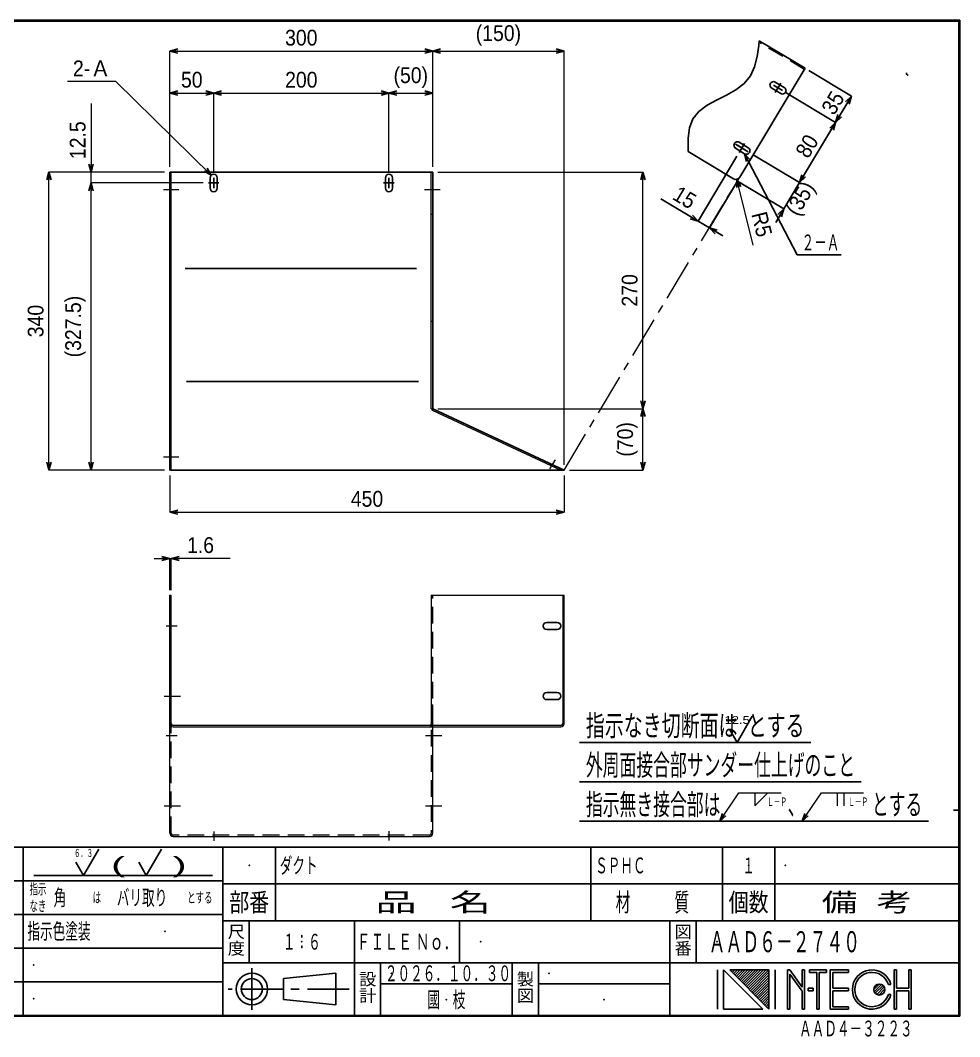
# Model space of a CAD drawing. Header units: millimetres. Extents: x -891 to 850, y -630 to 547.
# Drawn here: x -222 to 850, y -612 to 547 of the extents above; entities that cross this region are included whole.
import ezdxf
from ezdxf.enums import TextEntityAlignment as Align

# ---------------------------------------------------------------- set-up
doc = ezdxf.new("R2010")
doc.units = ezdxf.units.MM
doc.header["$LTSCALE"] = 1.5
doc.header["$PDSIZE"] = 1
doc.linetypes.add('CENTER', pattern=[50.8, 31.75, -6.35, 6.35, -6.35])
doc.linetypes.add('DASHED', pattern=[19.05, 12.7, -6.35])
for name, color, linetype in [('Layer0001', 7, 'Continuous'), ('Layer0012', 7, 'Continuous'), ('Layer0013', 7, 'Continuous'), ('Layer0014', 7, 'Continuous')]:
    doc.layers.add(name, color=color, linetype=linetype)
doc.styles.add('dcStyle0', font='ＭＳ Ｐゴシック', dxfattribs={"width": 0.941176})
doc.styles.add('dcStyle1', font='@ＭＳ Ｐゴシック', dxfattribs={"width": 0.8})
doc.dimstyles.new('dc_Radial01', dxfattribs={"dimtxt": 18, "dimasz": 9.000678, "dimexe": 0, "dimexo": 6, "dimgap": 6, "dimtad": 3, "dimdec": 1, "dimdsep": 46, "dimtxsty": 'dcStyle0', "dimblk1": 'OPEN30', "dimblk2": 'OPEN30', "dimsah": 1, "dimcen": 0.09, "dimclrd": 4, "dimclre": 4, "dimclrt": 4, "dimadec": 0, "dimazin": 2, "dimtfac": 1, "dimtdec": 4, "dimtofl": 0, "dimtmove": 0, "dimatfit": 3, "dimfxl": 1, "dimarcsym": 1})
doc.dimstyles.new('dc_Rotated', dxfattribs={"dimtxt": 18, "dimasz": 9.000678, "dimexe": 0, "dimexo": 6, "dimgap": 6, "dimtad": 3, "dimdec": 1, "dimdsep": 46, "dimtxsty": 'dcStyle0', "dimblk1": 'OPEN30', "dimblk2": 'OPEN30', "dimsah": 1, "dimcen": 0.09, "dimclrd": 4, "dimclre": 4, "dimclrt": 4, "dimadec": 0, "dimazin": 2, "dimtfac": 1, "dimtdec": 4, "dimtmove": 0, "dimatfit": 3, "dimfxl": 1, "dimarcsym": 1})

# ---------------------------------------------------------------- blocks, each defined once
blk = doc.blocks.new('DC_GROUP_AAD6-2740_1')
at = {"layer": 'Layer0014', "color": 2, "style": 'dcStyle0'}
for s, width, p, p2 in [('指示', 0.55, (-211.8, -450), (-192.6, -450)), ('は', 0.55, (-139.8, -459.6), (-130.2, -459.6)), ('とする', 0.637211, (-31.8, -459.6), (-3, -459.6)), ('なき', 0.629933, (-211.8, -469.2), (-192.6, -469.2))]:
    blk.add_text(s, height=12, dxfattribs=dict(at, width=width)).set_placement(p, p2, align=Align.FIT)
blk = doc.blocks.new('DC_GROUP_AAD6-2740_2')
at = {"layer": 'Layer0013', "color": 4, "linetype": 'Continuous', "lineweight": 25}
for p, q in [((-150.1, -428.4), (-132.8, -398.4)), ((-158.8, -413.4), (-150.1, -428.4))]:
    blk.add_line(p, q, dxfattribs=at)
at = {"layer": 'Layer0013', "color": 4, "style": 'dcStyle0', "width": 0.812153}
blk.add_text('６．３', height=9, dxfattribs=at).set_placement((-160.9, -407.4), (-139.3, -407.4), align=Align.FIT)
blk = doc.blocks.new('DC_GROUP_AAD6-2740_3')
at = {"layer": 'Layer0013', "color": 4, "linetype": 'Continuous', "lineweight": 25}
for p, q in [((-78.6, -428.4), (-61.3, -398.4)), ((-87.2, -413.4), (-78.6, -428.4))]:
    blk.add_line(p, q, dxfattribs=at)
blk = doc.blocks.new('_Open30')
at = {"color": 0, "linetype": 'ByBlock', "lineweight": -2}
for p, q in [((-1, 0.267949), (0, 0)), ((0, 0), (-1, -0.267949)), ((0, 0), (-1, 0))]:
    blk.add_line(p, q, dxfattribs=at)
blk = doc.blocks.new('DC_GROUP_AAD6-2740_15')
at = {"layer": 'Layer0013', "color": 4, "linetype": 'Continuous', "lineweight": 13}
for p, q in [((-113.1, 477.1), (-168.3, 477.1)), ((-4.5, 370.2), (-113.1, 477.1))]:
    blk.add_line(p, q, dxfattribs=at)
at = {"layer": 'Layer0013', "color": 4, "xscale": 9.000691601788276, "yscale": 9.000489481512767, "rotation": 315.4524797465588}
blk.add_blockref('_Open30', (-4.5, 370.2), dxfattribs=at)
at = {"layer": 'Layer0013', "color": 4, "style": 'dcStyle0', "width": 0.962335}
blk.add_text('2-Ａ', height=18, dxfattribs=at).set_placement((-162.3, 483.1), (-119.1, 483.1), align=Align.FIT)
blk = doc.blocks.new('DC_GROUP_AAD6-2740_16')
at = {"layer": 'Layer0013', "color": 4, "linetype": 'Continuous', "lineweight": 25}
blk.add_line((416, -366.6), (814.4, -366.6), dxfattribs=at)
at = {"layer": 'Layer0013', "color": 4, "style": 'dcStyle0', "width": 0.670215}
blk.add_text('指示無き接合部は\u3000\u3000\u3000\u3000、\u3000\u3000\u3000\u3000とする', height=24, dxfattribs=at).set_placement((423.2, -359.4), (807.2, -359.4), align=Align.FIT)
blk = doc.blocks.new('DC_GROUP_AAD6-2740_17')
at = {"layer": 'Layer0013', "color": 4, "linetype": 'Continuous', "lineweight": 13}
for p, q in [((576, -366.6), (598, -334)), ((598, -334), (646, -334)), ((616, -334), (616, -349)), ((616, -334), (631, -334)), ((616, -349), (631, -334))]:
    blk.add_line(p, q, dxfattribs=at)
at = {"layer": 'Layer0013', "color": 4, "xscale": 9.000691601788276, "yscale": 9.000489481512767, "rotation": 236.0825694630275}
blk.add_blockref('_Open30', (576, -366.6), dxfattribs=at)
blk = doc.blocks.new('DC_GROUP_AAD6-2740_18')
at = {"layer": 'Layer0013', "color": 4, "linetype": 'Continuous', "lineweight": 13}
for p, q in [((670, -366.6), (692, -334)), ((692, -334), (740, -334)), ((710, -334), (710, -349)), ((717.5, -334), (717.5, -349))]:
    blk.add_line(p, q, dxfattribs=at)
at = {"layer": 'Layer0013', "color": 4, "xscale": 9.000691601788276, "yscale": 9.000489481512767, "rotation": 236.0825694630294}
blk.add_blockref('_Open30', (670, -366.6), dxfattribs=at)
blk = doc.blocks.new('DC_GROUP_AAD6-2740_19')
at = {"layer": 'Layer0013', "color": 4, "linetype": 'Continuous', "lineweight": 25}
blk.add_line((416, -321.6), (737.6, -321.6), dxfattribs=at)
at = {"layer": 'Layer0013', "color": 4, "style": 'dcStyle0', "width": 0.575583}
blk.add_text('外周面接合部サンダー仕上げのこと', height=24, dxfattribs=at).set_placement((423.2, -314.4), (730.4, -314.4), align=Align.FIT)
blk = doc.blocks.new('DC_GROUP_AAD6-2740_20')
at = {"layer": 'Layer0013', "color": 4, "linetype": 'Continuous', "lineweight": 25}
blk.add_line((416, -276.6), (680, -276.6), dxfattribs=at)
at = {"layer": 'Layer0013', "color": 4, "style": 'dcStyle0', "width": 0.653268}
blk.add_text('指示なき切断面は  とする', height=24, dxfattribs=at).set_placement((423.2, -269.4), (672.8, -269.4), align=Align.FIT)
blk = doc.blocks.new('DC_GROUP_AAD6-2740_21')
at = {"layer": 'Layer0013', "color": 4, "linetype": 'Continuous', "lineweight": 25}
for p, q in [((595.9, -276.6), (613.2, -246.6)), ((587.2, -261.6), (595.9, -276.6))]:
    blk.add_line(p, q, dxfattribs=at)
at = {"layer": 'Layer0013', "color": 4, "style": 'dcStyle0', "width": 1.291922}
blk.add_text('12.5', height=9, dxfattribs=at).set_placement((581.5, -255.6), (610.3, -255.6), align=Align.FIT)
blk = doc.blocks.new('DC_GROUP_AAD6-2740_30')
at = {"layer": 'Layer0013', "color": 4, "linetype": 'Continuous', "lineweight": 25}
for p, q in [((604.4, 394.8), (664.4, 279.6)), ((664.4, 279.6), (714.8, 279.6))]:
    blk.add_line(p, q, dxfattribs=at)
at = {"layer": 'Layer0013', "color": 4, "xscale": 9.000691601788276, "yscale": 9.000489481512767, "rotation": 117.51542923884}
blk.add_blockref('_Open30', (604.4, 394.8), dxfattribs=at)
at = {"layer": 'Layer0013', "color": 4, "style": 'dcStyle0', "width": 0.688013}
blk.add_text('２－Ａ', height=18, dxfattribs=at).set_placement((669.4, 284.6), (712.6, 284.6), align=Align.FIT)
blk = doc.blocks.new('*D26')
at = {"layer": 'Layer0012', "color": 4, "linetype": 'Continuous', "lineweight": 13}
for p, q in [((-141.6, 33.9), (-141.6, 361.4)), ((-13.6, 361.4), (-141.6, 361.4)), ((-57.6, 33.9), (-141.6, 33.9))]:
    blk.add_line(p, q, dxfattribs=at)
at = {"layer": 'Layer0012', "color": 4, "xscale": 9.000691601788276, "yscale": 9.000489481512767}
for p, rotation in [((-141.6, 361.4), 90), ((-141.6, 33.9), 270)]:
    blk.add_blockref('_Open30', p, dxfattribs=dict(at, rotation=rotation))
at = {"layer": 'Layer0012', "color": 4, "insert": (-147.6, 197.6), "char_height": 18, "attachment_point": 8, "rotation": 90, "style": 'dcStyle0'}
blk.add_mtext('\\T1.00;(327.5)', dxfattribs=at)
blk = doc.blocks.new('*D27')
at = {"layer": 'Layer0012', "color": 4, "linetype": 'Continuous', "lineweight": 13}
for p, q in [((-141.6, 452.2), (-141.6, 373.9)), ((-141.6, 361.4), (-141.6, 373.9)), ((-57.6, 373.9), (-141.6, 373.9)), ((-13.6, 361.4), (-141.6, 361.4))]:
    blk.add_line(p, q, dxfattribs=at)
at = {"layer": 'Layer0012', "color": 4, "xscale": 9.000691601788276, "yscale": 9.000489481512767, "rotation": 270}
blk.add_blockref('_Open30', (-141.6, 373.9), dxfattribs=at)
at = {"layer": 'Layer0012', "color": 4, "insert": (-147.6, 388.6), "char_height": 18, "attachment_point": 7, "rotation": 90, "style": 'dcStyle0'}
blk.add_mtext('\\T1.00;12.5', dxfattribs=at)
blk = doc.blocks.new('*D28')
at = {"layer": 'Layer0012', "color": 4, "linetype": 'Continuous', "lineweight": 13}
for p, q in [((-51.6, 463.9), (-1.6, 463.9)), ((-51.6, 379.9), (-51.6, 463.9)), ((-1.6, 373.4), (-1.6, 463.9))]:
    blk.add_line(p, q, dxfattribs=at)
at = {"layer": 'Layer0012', "color": 4, "xscale": 9.000691601788276, "yscale": 9.000489481512767}
for p, rotation in [((-51.6, 463.9), 180), ((-1.6, 463.9), 360)]:
    blk.add_blockref('_Open30', p, dxfattribs=dict(at, rotation=rotation))
at = {"layer": 'Layer0012', "color": 4, "insert": (-26.6, 469.9), "char_height": 18, "attachment_point": 8, "style": 'dcStyle0'}
blk.add_mtext('\\T1.00;50', dxfattribs=at)
blk = doc.blocks.new('*D29')
at = {"layer": 'Layer0012', "color": 4, "linetype": 'Continuous', "lineweight": 13}
for p, q in [((-1.6, 463.9), (198.4, 463.9)), ((-1.6, 373.4), (-1.6, 463.9)), ((198.4, 373.4), (198.4, 463.9))]:
    blk.add_line(p, q, dxfattribs=at)
at = {"layer": 'Layer0012', "color": 4, "xscale": 9.000691601788276, "yscale": 9.000489481512767}
for p, rotation in [((-1.6, 463.9), 180), ((198.4, 463.9), 360)]:
    blk.add_blockref('_Open30', p, dxfattribs=dict(at, rotation=rotation))
at = {"layer": 'Layer0012', "color": 4, "insert": (98.4, 469.9), "char_height": 18, "attachment_point": 8, "style": 'dcStyle0'}
blk.add_mtext('\\T1.00;200', dxfattribs=at)
blk = doc.blocks.new('*D30')
at = {"layer": 'Layer0012', "color": 4, "linetype": 'Continuous', "lineweight": 13}
for p, q in [((198.4, 463.9), (248.4, 463.9)), ((198.4, 373.4), (198.4, 463.9)), ((248.4, 379.9), (248.4, 463.9))]:
    blk.add_line(p, q, dxfattribs=at)
at = {"layer": 'Layer0012', "color": 4, "xscale": 9.000691601788276, "yscale": 9.000489481512767}
for p, rotation in [((198.4, 463.9), 180), ((248.4, 463.9), 360)]:
    blk.add_blockref('_Open30', p, dxfattribs=dict(at, rotation=rotation))
at = {"layer": 'Layer0012', "color": 4, "insert": (223.4, 469.9), "char_height": 18, "attachment_point": 8, "style": 'dcStyle0'}
blk.add_mtext('\\T1.00;(50)', dxfattribs=at)
blk = doc.blocks.new('*D31')
at = {"layer": 'Layer0012', "color": 4, "linetype": 'Continuous', "lineweight": 13}
for p, q in [((-51.6, 511.9), (248.4, 511.9)), ((-51.6, 379.9), (-51.6, 511.9)), ((248.4, 379.9), (248.4, 511.9))]:
    blk.add_line(p, q, dxfattribs=at)
at = {"layer": 'Layer0012', "color": 4, "xscale": 9.000691601788276, "yscale": 9.000489481512767}
for p, rotation in [((-51.6, 511.9), 180), ((248.4, 511.9), 360)]:
    blk.add_blockref('_Open30', p, dxfattribs=dict(at, rotation=rotation))
at = {"layer": 'Layer0012', "color": 4, "insert": (98.4, 517.9), "char_height": 18, "attachment_point": 8, "style": 'dcStyle0'}
blk.add_mtext('\\T1.00;300', dxfattribs=at)
blk = doc.blocks.new('*D32')
at = {"layer": 'Layer0012', "color": 4, "linetype": 'Continuous', "lineweight": 13}
for p, q in [((248.4, 511.9), (398.4, 511.9)), ((248.4, 379.9), (248.4, 511.9)), ((398.4, 39.9), (398.4, 511.9))]:
    blk.add_line(p, q, dxfattribs=at)
at = {"layer": 'Layer0012', "color": 4, "xscale": 9.000691601788276, "yscale": 9.000489481512767}
for p, rotation in [((248.4, 511.9), 180), ((398.4, 511.9), 360)]:
    blk.add_blockref('_Open30', p, dxfattribs=dict(at, rotation=rotation))
at = {"layer": 'Layer0012', "color": 4, "insert": (323.4, 517.9), "char_height": 18, "attachment_point": 8, "style": 'dcStyle0'}
blk.add_mtext('\\T1.00;(150)', dxfattribs=at)
blk = doc.blocks.new('*D33')
at = {"layer": 'Layer0012', "color": 4, "linetype": 'Continuous', "lineweight": 25}
for p, q in [((614.2, 393.6), (667.2, 361.8)), ((596.2, 363.6), (649.2, 331.8)), ((649.2, 331.8), (667.2, 361.8)), ((639.9, 316.3), (649.2, 331.8))]:
    blk.add_line(p, q, dxfattribs=at)
at = {"layer": 'Layer0012', "color": 4, "xscale": 9.000691601788276, "yscale": 9.000489481512767, "rotation": 59.03624346793107}
blk.add_blockref('_Open30', (649.2, 331.8), dxfattribs=at)
at = {"layer": 'Layer0012', "color": 4, "insert": (680, 336.6), "char_height": 18, "attachment_point": 8, "rotation": 59.0362, "style": 'dcStyle0'}
blk.add_mtext('\\T1.00;(35)', dxfattribs=at)
blk = doc.blocks.new('*D34')
at = {"layer": 'Layer0012', "color": 4, "linetype": 'Continuous', "lineweight": 25}
for p, q in [((651.9, 464.2), (708.3, 430.4)), ((667.2, 361.8), (708.3, 430.4)), ((614.2, 393.6), (667.2, 361.8))]:
    blk.add_line(p, q, dxfattribs=at)
at = {"layer": 'Layer0012', "color": 4, "xscale": 9.000691601788276, "yscale": 9.000489481512767}
for p, rotation in [((708.3, 430.4), 59.03624346793205), ((667.2, 361.8), 239.0362434679321)]:
    blk.add_blockref('_Open30', p, dxfattribs=dict(at, rotation=rotation))
at = {"layer": 'Layer0012', "color": 4, "insert": (683.5, 398.7), "char_height": 18, "attachment_point": 8, "rotation": 59.0362, "style": 'dcStyle0'}
blk.add_mtext('\\T1.00;80', dxfattribs=at)
blk = doc.blocks.new('*D35')
at = {"layer": 'Layer0012', "color": 4, "linetype": 'Continuous', "lineweight": 25}
for p, q in [((677.7, 489.6), (726.3, 460.4)), ((651.9, 464.2), (708.3, 430.4)), ((708.3, 430.4), (726.3, 460.4))]:
    blk.add_line(p, q, dxfattribs=at)
at = {"layer": 'Layer0012', "color": 4, "xscale": 9.000691601788276, "yscale": 9.000489481512767}
for p, rotation in [((726.3, 460.4), 59.03624346793157), ((708.3, 430.4), 239.0362434679316)]:
    blk.add_blockref('_Open30', p, dxfattribs=dict(at, rotation=rotation))
at = {"layer": 'Layer0012', "color": 4, "insert": (713.1, 448), "char_height": 18, "attachment_point": 8, "rotation": 59.0362, "style": 'dcStyle0'}
blk.add_mtext('\\T1.00;35', dxfattribs=at)
blk = doc.blocks.new('DC_IMAGEDIMGROUP_1')
at = {"layer": 'Layer0012', "color": 4, "linetype": 'Continuous', "lineweight": 25}
for p, q in [((595.7, 391.9), (551.3, 317.9)), ((596.2, 363.6), (564.2, 310.2)), ((508.9, 343.4), (551.3, 317.9)), ((551.3, 317.9), (564.2, 310.2)), ((579.6, 301), (564.2, 310.2))]:
    blk.add_line(p, q, dxfattribs=at)
at = {"layer": 'Layer0012', "color": 4, "xscale": 9.000691601788276, "yscale": 9.000489481512767}
for p, rotation in [((551.3, 317.9), 329.0362434679312), ((564.2, 310.2), 149.0362434679314)]:
    blk.add_blockref('_Open30', p, dxfattribs=dict(at, rotation=rotation))
at = {"layer": 'Layer0012', "color": 4, "insert": (541.8, 330.6), "char_height": 18, "attachment_point": 9, "rotation": 329.0362, "style": 'dcStyle0'}
blk.add_mtext('\\T1.00;15', dxfattribs=at)
blk = doc.blocks.new('*D38')
at = {"layer": 'Layer0012', "color": 4, "linetype": 'Continuous', "lineweight": 13}
for p, q in [((254.4, 103.9), (488.4, 103.9)), ((488.4, 33.9), (488.4, 103.9)), ((404.4, 33.9), (488.4, 33.9))]:
    blk.add_line(p, q, dxfattribs=at)
at = {"layer": 'Layer0012', "color": 4, "xscale": 9.000691601788276, "yscale": 9.000489481512767}
for p, rotation in [((488.4, 103.9), 90), ((488.4, 33.9), 270)]:
    blk.add_blockref('_Open30', p, dxfattribs=dict(at, rotation=rotation))
at = {"layer": 'Layer0012', "color": 4, "insert": (482.4, 68.9), "char_height": 18, "attachment_point": 8, "rotation": 90, "style": 'dcStyle0'}
blk.add_mtext('\\T1.00;(70)', dxfattribs=at)
blk = doc.blocks.new('*D39')
at = {"layer": 'Layer0012', "color": 4, "linetype": 'Continuous', "lineweight": 13}
for p, q in [((254.4, 373.9), (488.4, 373.9)), ((488.4, 103.9), (488.4, 373.9)), ((254.4, 103.9), (488.4, 103.9))]:
    blk.add_line(p, q, dxfattribs=at)
at = {"layer": 'Layer0012', "color": 4, "xscale": 9.000691601788276, "yscale": 9.000489481512767}
for p, rotation in [((488.4, 373.9), 90), ((488.4, 103.9), 270)]:
    blk.add_blockref('_Open30', p, dxfattribs=dict(at, rotation=rotation))
at = {"layer": 'Layer0012', "color": 4, "insert": (482.4, 238.9), "char_height": 18, "attachment_point": 8, "rotation": 90, "style": 'dcStyle0'}
blk.add_mtext('\\T1.00;270', dxfattribs=at)
blk = doc.blocks.new('*D40')
at = {"layer": 'Layer0012', "color": 4, "linetype": 'Continuous', "lineweight": 13}
for p, q in [((-189.6, 33.9), (-189.6, 373.9)), ((-57.6, 373.9), (-189.6, 373.9)), ((-57.6, 33.9), (-189.6, 33.9))]:
    blk.add_line(p, q, dxfattribs=at)
at = {"layer": 'Layer0012', "color": 4, "xscale": 9.000691601788276, "yscale": 9.000489481512767}
for p, rotation in [((-189.6, 373.9), 90), ((-189.6, 33.9), 270)]:
    blk.add_blockref('_Open30', p, dxfattribs=dict(at, rotation=rotation))
at = {"layer": 'Layer0012', "color": 4, "insert": (-195.6, 203.9), "char_height": 18, "attachment_point": 8, "rotation": 90, "style": 'dcStyle0'}
blk.add_mtext('\\T1.00;340', dxfattribs=at)
blk = doc.blocks.new('DC_IMAGEDIMGROUP_2')
at = {"layer": 'Layer0012', "color": 4, "linetype": 'Continuous', "lineweight": 13}
for p, q in [((-69.6, -66.9), (-51.6, -66.9)), ((-51.6, -66.9), (-50, -66.9)), ((-51.6, -102.9), (-51.6, -66.9)), ((-50, -102.9), (-50, -66.9)), ((17.2, -66.9), (-50, -66.9))]:
    blk.add_line(p, q, dxfattribs=at)
at = {"layer": 'Layer0012', "color": 4, "xscale": 9.000691601788276, "yscale": 9.000489481512767}
for p, rotation in [((-51.6, -66.9), 360), ((-50, -66.9), 180)]:
    blk.add_blockref('_Open30', p, dxfattribs=dict(at, rotation=rotation))
at = {"layer": 'Layer0012', "color": 4, "insert": (-32, -60.9), "char_height": 18, "attachment_point": 7, "style": 'dcStyle0'}
blk.add_mtext('\\T1.00;1.6', dxfattribs=at)
blk = doc.blocks.new('*D61')
at = {"layer": 'Layer0012', "color": 4, "linetype": 'Continuous', "lineweight": 13}
blk.add_line((614.2, 290.6), (595.7, 365.6), dxfattribs=at)
at = {"layer": 'Layer0012', "color": 4, "xscale": 9.000691601788276, "yscale": 9.000489481512767, "rotation": 103.9022852243513}
blk.add_blockref('_Open30', (595.7, 365.6), dxfattribs=at)
at = {"layer": 'Layer0012', "color": 4, "insert": (611.7, 325.8), "char_height": 18, "attachment_point": 7, "rotation": 283.9023, "style": 'dcStyle0'}
blk.add_mtext('\\T1.00;R5', dxfattribs=at)
blk = doc.blocks.new('*D63')
at = {"layer": 'Layer0012', "color": 4, "linetype": 'Continuous', "lineweight": 13}
for p, q in [((-51.6, 27.9), (-51.6, -14.1)), ((398.4, 27.9), (398.4, -14.1)), ((-51.6, -14.1), (398.4, -14.1))]:
    blk.add_line(p, q, dxfattribs=at)
at = {"layer": 'Layer0012', "color": 4, "xscale": 9.000691601788276, "yscale": 9.000489481512767}
for p, rotation in [((-51.6, -14.1), 180), ((398.4, -14.1), 360)]:
    blk.add_blockref('_Open30', p, dxfattribs=dict(at, rotation=rotation))
at = {"layer": 'Layer0012', "color": 4, "insert": (173.4, -8.1), "char_height": 18, "attachment_point": 8, "style": 'dcStyle0'}
blk.add_mtext('\\T1.00;450', dxfattribs=at)
blk = doc.blocks.new('DC_GROUP_AAD6-2740_6')
at = {"color": 4, "linetype": 'Continuous', "lineweight": 25}
for p, q in [((620.5, 518), (621, 523.6)), ((618.7, 505.5), (620.5, 518)), ((615.8, 493.9), (618.7, 505.5)), ((611.1, 483.5), (615.8, 493.9)), ((604, 474.7), (611.1, 483.5)), ((583.6, 461.6), (594.5, 467.6)), ((594.5, 467.6), (604, 474.7)), ((561.5, 450), (572.3, 455.9)), ((572.3, 455.9), (583.6, 461.6)), ((545.5, 434.6), (552.2, 443.1)), ((552.2, 443.1), (561.5, 450)), ((541.6, 424.3), (545.5, 434.6)), ((540, 412.5), (541.6, 424.3)), ((539.8, 399.8), (540, 412.5)), ((539.9, 397.4), (539.8, 399.8))]:
    blk.add_line(p, q, dxfattribs=at)
blk = doc.blocks.new('DC_GROUP_AAD6-2740_22')
at = {"color": 4, "style": 'dcStyle0', "width": 0.71291}
blk.add_text('Ｌ－Ｐ', height=9.37, dxfattribs=at).set_placement((630.1, -349.1), (652.8, -349.1), align=Align.FIT)
blk = doc.blocks.new('DC_GROUP_AAD6-2740_23')
at = {"color": 4, "style": 'dcStyle0', "width": 0.71291}
blk.add_text('Ｌ－Ｐ', height=9.37, dxfattribs=at).set_placement((722.6, -349.1), (745.3, -349.1), align=Align.FIT)
blk = doc.blocks.new('DC_GROUP_AAD6-2740_24')
at = {"color": 3, "linetype": 'Continuous', "lineweight": 25}
for p, q in [((378.5, -219.9), (390.5, -219.9)), ((378.5, -227.9), (390.5, -227.9))]:
    blk.add_line(p, q, dxfattribs=at)
for centre, start, end in [((378.5, -223.9), 90, 270), ((390.5, -223.9), 270, 90)]:
    blk.add_arc(centre, 4, start, end, dxfattribs=at)
blk = doc.blocks.new('DC_GROUP_AAD6-2740_25')
at = {"color": 3, "linetype": 'Continuous', "lineweight": 25}
for p, q in [((378.5, -139.9), (390.5, -139.9)), ((378.5, -147.9), (390.5, -147.9))]:
    blk.add_line(p, q, dxfattribs=at)
for centre, start, end in [((378.5, -143.9), 90, 270), ((390.5, -143.9), 270, 90)]:
    blk.add_arc(centre, 4, start, end, dxfattribs=at)
blk = doc.blocks.new('DC_GROUP_AAD6-2740_27')
at = {"color": 2, "linetype": 'CENTER', "lineweight": 25}
for p, q in [((204.4, 361.4), (192.4, 361.4)), ((198.4, 355.4), (198.4, 367.4))]:
    blk.add_line(p, q, dxfattribs=at)
at = {"color": 3, "linetype": 'Continuous', "lineweight": 25}
for p, q in [((194.4, 367.4), (194.4, 355.4)), ((202.4, 367.4), (202.4, 355.4))]:
    blk.add_line(p, q, dxfattribs=at)
for centre, start, end in [((198.4, 367.4), 360, 180), ((198.4, 355.4), 180, 0)]:
    blk.add_arc(centre, 4, start, end, dxfattribs=at)
blk = doc.blocks.new('DC_GROUP_AAD6-2740_26')
at = {"color": 3, "linetype": 'Continuous', "lineweight": 25}
for p, q in [((-51.6, 33.9), (-51.6, 373.9)), ((-51.6, 373.9), (248.4, 373.9)), ((248.4, 103.9), (248.4, 373.9)), ((-5.6, 367.4), (-5.6, 355.4)), ((2.4, 367.4), (2.4, 355.4)), ((229.8, 263.9), (-34.3, 263.9)), ((-32.5, 134.8), (232.1, 134.8)), ((248.4, 103.9), (398.4, 33.9)), ((-51.6, 33.9), (398.4, 33.9)), ((-51.6, 33.9), (248.4, 33.9))]:
    blk.add_line(p, q, dxfattribs=at)
at = {"color": 3, "linetype": 'Continuous', "lineweight": 18}
for p, q in [((-50, 33.9), (-50, 373.9)), ((246.8, 103.9), (246.8, 373.9)), ((-51.6, 325.9), (-50, 325.9)), ((246.8, 325.9), (248.4, 325.9)), ((-51.6, 203.9), (-50, 203.9)), ((246.8, 203.9), (248.4, 203.9)), ((246.8, 103.9), (248.4, 103.9)), ((247.7, 102.4), (248.4, 103.9)), ((247.7, 102.4), (394.6, 33.9))]:
    blk.add_line(p, q, dxfattribs=at)
at = {"color": 2, "linetype": 'CENTER', "lineweight": 25}
for p, q in [((-7.6, 361.4), (4.4, 361.4)), ((-1.6, 355.4), (-1.6, 367.4))]:
    blk.add_line(p, q, dxfattribs=at)
at = {"color": 2, "linetype": 'CENTER', "lineweight": 18}
for p, q in [((-58.9, 353.9), (-41.2, 353.9)), ((239.2, 353.9), (256.8, 353.9)), ((-58.9, 48.9), (-41.2, 48.9)), ((388.1, 45.8), (381.8, 35.4))]:
    blk.add_line(p, q, dxfattribs=at)
at = {"color": 3, "linetype": 'Continuous', "lineweight": 25}
for centre, start, end in [((-1.6, 367.4), 360, 180), ((-1.6, 355.4), 180, 0)]:
    blk.add_arc(centre, 4, start, end, dxfattribs=at)
at = {"linetype": 'Continuous'}
blk.add_blockref('DC_GROUP_AAD6-2740_27', (0, 0), dxfattribs=at)
blk = doc.blocks.new('DC_GROUP_AAD6-2740_7')
at = {"layer": 'Layer0001', "color": 3, "linetype": 'DASHED', "lineweight": 18}
for p, q in [((-51.6, -233.9), (-50, -233.9)), ((246.8, -233.9), (248.4, -233.9))]:
    blk.add_line(p, q, dxfattribs=at)
at = {"layer": 'Layer0001', "color": 5, "linetype": 'Continuous', "lineweight": 13}
for p, q in [((-51.6, -380.3), (-51.6, -233.9)), ((248.4, -380.3), (248.4, -233.9)), ((-48, -383.9), (244.8, -383.9))]:
    blk.add_line(p, q, dxfattribs=at)
at = {"layer": 'Layer0001', "color": 5, "linetype": 'DASHED', "lineweight": 13}
for p, q in [((-50, -380.3), (-50, -233.9)), ((246.8, -233.9), (246.8, -380.3)), ((244.8, -382.3), (-48, -382.3))]:
    blk.add_line(p, q, dxfattribs=at)
at = {"layer": 'Layer0001', "color": 5, "linetype": 'Continuous', "lineweight": 13}
for centre, start, end in [((-48, -380.3), 180, 270), ((244.8, -380.3), 270, 0)]:
    blk.add_arc(centre, 3.6, start, end, dxfattribs=at)
at = {"layer": 'Layer0001', "color": 5, "linetype": 'DASHED', "lineweight": 13}
for centre, start, end in [((-48, -380.3), 180, 270), ((244.8, -380.3), 270, 0)]:
    blk.add_arc(centre, 2, start, end, dxfattribs=at)
blk = doc.blocks.new('DC_GROUP_AAD6-2740_8')
at = {"layer": 'Layer0001', "color": 3, "linetype": 'Continuous', "lineweight": 18}
for p, q in [((-51.6, -108.9), (-50, -108.9)), ((-51.6, -255.3), (-51.6, -108.9)), ((-50, -255.3), (-50, -108.9)), ((246.8, -108.9), (246.8, -255.3)), ((244.8, -257.3), (-48, -257.3)), ((-48, -258.9), (244.8, -258.9))]:
    blk.add_line(p, q, dxfattribs=at)
at = {"layer": 'Layer0001', "color": 3, "linetype": 'DASHED', "lineweight": 18}
for p in [(246.8, -108.9), (248.4, -255.3)]:
    blk.add_line(p, (248.4, -108.9), dxfattribs=at)
at = {"layer": 'Layer0001', "color": 3, "linetype": 'Continuous', "lineweight": 18}
for centre, radius, start, end in [((-48, -255.3), 3.6, 180, 270), ((-48, -255.3), 2, 180, 270), ((244.8, -255.3), 2, 270, 0), ((244.8, -255.3), 3.6, 270, 0)]:
    blk.add_arc(centre, radius, start, end, dxfattribs=at)
blk = doc.blocks.new('DC_GROUP_AAD6-2740_9')
at = {"layer": 'Layer0001', "color": 3, "linetype": 'Continuous', "lineweight": 18}
for p, q in [((-51.6, -108.9), (-50, -108.9)), ((-51.6, -255.3), (-51.6, -108.9)), ((-50, -255.3), (-50, -108.9)), ((246.8, -108.9), (398.4, -108.9)), ((396.8, -108.9), (396.8, -255.3)), ((398.4, -255.3), (398.4, -108.9)), ((394.8, -257.3), (-48, -257.3)), ((-48, -258.9), (394.8, -258.9))]:
    blk.add_line(p, q, dxfattribs=at)
for centre, radius, start, end in [((-48, -255.3), 3.6, 180, 270), ((-48, -255.3), 2, 180, 270), ((394.8, -255.3), 2, 270, 0), ((394.8, -255.3), 3.6, 270, 0)]:
    blk.add_arc(centre, radius, start, end, dxfattribs=at)

msp = doc.modelspace()

# ---------------------------------------------------------------- linework, layer by layer
at = {"color": 3, "linetype": 'DASHED', "lineweight": 18}
msp.add_line((672.555, 490.817), (620.799, 521.87), dxfattribs=at)
at = {"color": 3, "linetype": 'Continuous', "lineweight": 25}
for p, q in [((673.379, 492.189), (620.959, 523.641)), ((598.777, 367.852), (673.379, 492.189)), ((649.712, 470.237), (639.422, 476.411)), ((645.596, 463.377), (635.306, 469.551)), ((608.552, 401.638), (598.262, 407.811)), ((591.917, 366.137), (539.881, 397.359)), ((604.436, 394.778), (594.146, 400.952))]:
    msp.add_line(p, q, dxfattribs=at)
at = {"color": 2, "linetype": 'CENTER', "lineweight": 25}
for p, q in [((637.364, 472.981), (647.654, 466.807)), ((639.422, 464.749), (645.596, 475.039)), ((598.262, 396.15), (604.436, 406.439)), ((598.262, 396.15), (604.436, 406.439)), ((594.061, 405.668), (608.638, 396.921)), ((596.204, 404.382), (606.494, 398.208))]:
    msp.add_line(p, q, dxfattribs=at)
at = {"color": 5, "linetype": 'CENTER', "lineweight": 13}
msp.add_line((398.397, 33.886), (598.777, 367.852), dxfattribs=at)
at = {"color": 2, "linetype": 'CENTER', "lineweight": 18}
for p, q in [((-55.896, -143.883), (-43.304, -143.883)), ((-58.177, -223.883), (-39.507, -223.883)), ((-55.896, -268.883), (-43.304, -268.883)), ((240.223, -268.883), (258.893, -268.883)), ((-58.177, -348.883), (-39.507, -348.883)), ((240.223, -348.883), (258.893, -348.883)), ((-1.603, -378.284), (-1.603, -388.82)), ((198.397, -377.871), (198.397, -388.407))]:
    msp.add_line(p, q, dxfattribs=at)
at = {"color": 3, "linetype": 'Continuous', "lineweight": 25}
for centre, radius, start, end in [((637.364, 472.981), 4, 59.036243, 239.036243), ((647.654, 466.807), 4, 239.036243, 59.036244), ((596.204, 404.382), 4, 59.036243, 239.036243), ((606.494, 398.208), 4, 239.036243, 59.036244), ((594.489, 370.425), 5, 239.036243, 329.036243)]:
    msp.add_arc(centre, radius, start, end, dxfattribs=at)
at = {"layer": 'Layer0014', "color": 3, "linetype": 'Continuous', "lineweight": 25}
for p, q in [((849.9, 546.9), (-849.9, 546.9)), ((-849, 546), (849, 546)), ((849, 546), (849, -588)), ((849.9, -588.9), (849.9, 546.9)), ((849, -354), (843, -354)), ((849, -396), (-849, -396)), ((9, -396), (9, -588)), ((69, -480), (69, -396)), ((429, -396), (429, -480)), ((579, -480), (579, -396)), ((639, -396), (639, -480)), ((-279, -434.4), (9, -434.4)), ((9, -438), (849, -438)), ((-279, -472.8), (9, -472.8)), ((9, -480), (849, -480)), ((159, -480), (159, -588)), ((519, -528), (519, -480)), ((-279, -511.2), (9, -511.2)), ((9, -528), (849, -528)), ((339, -528), (339, -588)), ((519, -588), (519, -528)), ((78, -546), (138, -540)), ((138, -540), (138, -576)), ((573.376, -536.134), (573.376, -580.934)), ((580.376, -536.134), (580.376, -580.934)), ((625.176, -580.934), (580.376, -536.134)), ((587.376, -536.134), (632.176, -580.934)), ((632.176, -536.134), (587.376, -536.134)), ((593.316, -536.134), (590.346, -539.104)), ((596.286, -536.134), (591.831, -540.589)), ((599.256, -536.134), (593.316, -542.073)), ((602.225, -536.134), (594.801, -543.558)), ((605.195, -536.134), (596.286, -545.043)), ((608.165, -536.134), (597.771, -546.528)), ((611.135, -536.134), (599.256, -548.013)), ((614.105, -536.134), (600.74, -549.498)), ((617.075, -536.134), (602.225, -550.983)), ((620.045, -536.134), (603.71, -552.468)), ((623.014, -536.134), (605.195, -553.953)), ((625.984, -536.134), (606.68, -555.438)), ((628.954, -536.134), (608.165, -556.923)), ((631.924, -536.134), (609.65, -558.408)), ((632.176, -538.851), (611.135, -559.893)), ((632.176, -541.821), (612.62, -561.377)), ((632.176, -544.791), (614.105, -562.862)), ((632.176, -580.934), (632.176, -536.134)), ((639.176, -536.134), (639.176, -580.934)), ((653.176, -536.134), (653.176, -580.934)), ((653.176, -536.134), (655.976, -536.134)), ((669.976, -555.734), (655.976, -536.134)), ((655.976, -540.951), (669.976, -560.551)), ((655.976, -540.951), (655.976, -580.934)), ((669.976, -536.134), (672.776, -536.134)), ((669.976, -555.734), (669.976, -536.134)), ((672.776, -536.134), (672.776, -580.934)), ((678.376, -536.134), (697.976, -536.134)), ((678.376, -538.934), (678.376, -536.134)), ((686.776, -538.934), (678.376, -538.934)), ((686.776, -580.934), (686.776, -538.934)), ((697.976, -538.934), (689.576, -538.934)), ((689.576, -538.934), (689.576, -580.934)), ((697.976, -536.134), (697.976, -538.934)), ((702.176, -536.134), (723.176, -536.134)), ((702.176, -580.934), (702.176, -536.134)), ((723.176, -538.934), (704.976, -538.934)), ((704.976, -538.934), (704.976, -557.134)), ((723.176, -536.134), (723.176, -538.934)), ((774.976, -536.134), (774.976, -580.934)), ((774.976, -536.134), (777.776, -536.134)), ((777.776, -536.134), (777.776, -557.134)), ((794.576, -536.134), (791.776, -536.134)), ((791.776, -536.134), (791.776, -557.134)), ((794.576, -580.934), (794.576, -536.134)), ((-279, -549.6), (9, -549.6)), ((78, -546), (78, -570)), ((632.176, -547.761), (615.59, -564.347)), ((632.176, -550.731), (617.075, -565.832)), ((632.176, -553.701), (618.56, -567.317)), ((758.176, -552.234), (751.876, -558.534)), ((760.643, -552.737), (752.379, -561.001)), ((762.447, -553.902), (753.545, -562.805)), ((763.74, -555.579), (755.222, -564.098)), ((768.559, -552.934), (771.465, -552.934)), ((632.176, -556.67), (620.045, -568.802)), ((632.176, -559.64), (621.529, -570.287)), ((632.176, -562.61), (623.014, -571.772)), ((632.176, -565.58), (624.499, -573.257)), ((669.976, -560.551), (669.976, -580.934)), ((676.976, -557.134), (682.576, -557.134)), ((676.976, -559.934), (676.976, -557.134)), ((682.576, -559.934), (676.976, -559.934)), ((682.576, -557.134), (682.576, -559.934)), ((704.976, -557.134), (723.176, -557.134)), ((723.176, -559.934), (704.976, -559.934)), ((704.976, -559.934), (704.976, -578.134)), ((723.176, -557.134), (723.176, -559.934)), ((764.439, -557.85), (757.493, -564.797)), ((763.705, -561.554), (761.197, -564.062)), ((768.559, -564.134), (771.465, -564.134)), ((777.776, -557.134), (791.776, -557.134)), ((777.776, -559.934), (791.776, -559.934)), ((777.776, -559.934), (777.776, -580.934)), ((791.776, -559.934), (791.776, -580.934)), ((78, -570), (138, -576)), ((632.176, -568.55), (625.984, -574.742)), ((632.176, -571.52), (627.469, -576.227)), ((632.176, -574.49), (628.954, -577.712)), ((632.176, -577.459), (630.439, -579.197)), ((704.976, -578.134), (723.176, -578.134)), ((723.176, -578.134), (723.176, -580.934)), ((-849.9, -588.9), (849.9, -588.9)), ((849, -588), (-849, -588)), ((580.376, -580.934), (625.176, -580.934)), ((632.176, -580.429), (631.924, -580.681)), ((655.976, -580.934), (653.176, -580.934)), ((672.776, -580.934), (669.976, -580.934)), ((689.576, -580.934), (686.776, -580.934)), ((723.176, -580.934), (702.176, -580.934)), ((774.976, -580.934), (777.776, -580.934)), ((791.776, -580.934), (794.576, -580.934))]:
    msp.add_line(p, q, dxfattribs=at)
at = {"layer": 'Layer0014', "color": 4, "linetype": 'Continuous', "lineweight": 25}
for p, q in [((-219, -396), (-219, -588)), ((-207, -428.4), (-3, -428.4)), ((39, -528), (39, -480)), ((279, -480), (279, -528)), ((549, -480), (549, -528)), ((189, -528), (189, -588)), ((369, -528), (369, -588)), ((189, -552), (339, -552)), ((369, -552), (519, -552))]:
    msp.add_line(p, q, dxfattribs=at)
at = {"layer": 'Layer0014', "color": 2, "linetype": 'CENTER', "lineweight": 25}
for p, q in [((42, -534), (42, -582)), ((153, -558), (15, -558))]:
    msp.add_line(p, q, dxfattribs=at)
at = {"layer": 'Layer0014', "color": 3, "linetype": 'Continuous', "lineweight": 25}
for centre, radius in [((42, -558), 18), ((42, -558), 12), ((758.176, -558.534), 6.3)]:
    msp.add_circle(centre, radius, dxfattribs=at)
at = {"layer": 'Layer0014', "color": 5, "linetype": 'Continuous', "lineweight": 25}
msp.add_arc((791.531, 486.706), 2.5, 174.053137, 264.053137, dxfattribs=at)
at = {"layer": 'Layer0014', "color": 3, "linetype": 'Continuous', "lineweight": 25}
for radius, start, end in [(22.4, 14.477512, 345.522488), (19.6, 16.60155, 343.39845)]:
    msp.add_arc((749.776, -558.534), radius, start, end, dxfattribs=at)
at = {"layer": 'Layer0014', "color": 5, "linetype": 'Continuous'}
for p in [(39, -417), (81, -417), (441, -417), (609, -417), (651, -417), (-177, -453.6), (-105, -453.6), (-207, -492), (-57, -492), (99, -504), (303, -504), (573, -504), (-207, -530.4), (201, -540), (381, -540), (-207, -568.8), (264, -570), (444, -570), (789, -603)]:
    msp.add_point(p, dxfattribs=at)

# ---------------------------------------------------------------- block references
at = {"linetype": 'Continuous'}
for name in ['DC_GROUP_AAD6-2740_6', 'DC_GROUP_AAD6-2740_26', 'DC_GROUP_AAD6-2740_25', 'DC_GROUP_AAD6-2740_24', 'DC_GROUP_AAD6-2740_22', 'DC_GROUP_AAD6-2740_23']:
    msp.add_blockref(name, (0, 0), dxfattribs=at)
at = {"layer": 'Layer0001', "linetype": 'Continuous'}
for name in ['DC_GROUP_AAD6-2740_8', 'DC_GROUP_AAD6-2740_9', 'DC_GROUP_AAD6-2740_7']:
    msp.add_blockref(name, (0, 0), dxfattribs=at)
at = {"layer": 'Layer0012', "linetype": 'Continuous'}
for name in ['DC_IMAGEDIMGROUP_1', 'DC_IMAGEDIMGROUP_2']:
    msp.add_blockref(name, (0, 0), dxfattribs=at)
at = {"layer": 'Layer0013', "linetype": 'Continuous'}
for name in ['DC_GROUP_AAD6-2740_15', 'DC_GROUP_AAD6-2740_30', 'DC_GROUP_AAD6-2740_20', 'DC_GROUP_AAD6-2740_21', 'DC_GROUP_AAD6-2740_19', 'DC_GROUP_AAD6-2740_16', 'DC_GROUP_AAD6-2740_17', 'DC_GROUP_AAD6-2740_18', 'DC_GROUP_AAD6-2740_2', 'DC_GROUP_AAD6-2740_3']:
    msp.add_blockref(name, (0, 0), dxfattribs=at)
at = {"layer": 'Layer0014', "linetype": 'Continuous'}
msp.add_blockref('DC_GROUP_AAD6-2740_1', (0, 0), dxfattribs=at)

# ---------------------------------------------------------------- texts
at = {"layer": 'Layer0013', "color": 4, "style": 'dcStyle0'}
for s, height, width, p, p2 in [('ダクト', 18, 0.694787, (73.8, -426), (117, -426)), ('(    )', 18, 1.805192, (-118.806, -425.185), (-32.406, -425.185)), ('ＳＰＨＣ', 18, 0.742009, (433.8, -426), (491.4, -426)), ('１', 18, 0.804527, (601.8, -426), (616.2, -426)), ('角', 18, 0.55, (-184.2, -462.6), (-169.8, -462.6)), ('バリ取り', 18, 0.629933, (-112.2, -462.6), (-54.6, -462.6)), ('指示色塗装', 18, 0.55, (-214.2, -501), (-142.2, -501)), ('１：６', 18, 0.883646, (77.4, -513), (120.6, -513)), ('ＡＡＤ６－２７４０', 24, 0.749406, (563.4, -516), (736.2, -516)), ('２０２６．１０．３０', 18, 0.809085, (193.8, -549), (337.8, -549)), ('國\u3000枝', 18, 0.619282, (242.4, -579), (285.6, -579)), ('ＡＡＤ４－３２２３', 18, 0.749406, (666.6, -612), (796.2, -612))]:
    msp.add_text(s, height=height, dxfattribs=dict(at, width=width)).set_placement(p, p2, align=Align.FIT)
at = {"layer": 'Layer0014', "color": 2, "style": 'dcStyle0'}
for s, height, width, p, p2 in [('部番', 21, 0.746429, (16.2, -469.5), (61.8, -469.5)), ('品   名', 21, 1.482973, (183, -469.5), (315, -469.5)), ('材\u3000\u3000\u3000質', 21, 0.688684, (457.2, -469.5), (541.2, -469.5)), ('個数', 21, 0.746429, (586.2, -469.5), (631.8, -469.5)), ('備  考', 21, 1.294793, (692.4, -469.5), (795.6, -469.5)), ('ＦＩＬＥ Ｎｏ．', 18, 0.958586, (161.4, -513), (276.6, -513))]:
    msp.add_text(s, height=height, dxfattribs=dict(at, width=width)).set_placement(p, p2, align=Align.FIT)
at = {"layer": 'Layer0014', "color": 2, "style": 'dcStyle1', "width": 0.9625}
for s, p in [('尺度', (16.8, -483)), ('図番', (526.8, -483)), ('設計', (166.8, -537)), ('製図', (346.8, -537))]:
    msp.add_text(s, height=14.4, rotation=270, dxfattribs=at).set_placement(p)

# ---------------------------------------------------------------- dimensions: what is measured, and where the dimension line sits
at = {"layer": 'Layer0012', "linetype": 'Continuous', "lineweight": 13}
for base, p1, p2, picture, middle in [((248.397, 511.886), (-51.603, 373.886), (248.397, 373.886), '*D31', (98.397, 511.886)), ((-1.603, 463.886), (-51.603, 373.886), (-1.603, 367.386), '*D28', (-26.603, 463.886)), ((198.397, 463.886), (-1.603, 367.386), (198.397, 367.386), '*D29', (98.397, 463.886)), ((398.397, -14.114), (-51.603, 33.886), (398.397, 33.886), '*D63', (173.397, -14.114))]:
    dim = msp.add_linear_dim(base=base, p1=p1, p2=p2, dimstyle='dc_Rotated', override={"dimtxt": 18, "dimasz": 9.000678, "dimexe": 0, "dimexo": 6, "dimgap": 6, "dimtad": 3, "dimtih": 0, "dimtoh": 0, "dimdec": 1, "dimlfac": 1, "dimzin": 8, "dimtxsty": 'dcStyle0', "dimblk1": 'Open30', "dimblk2": 'Open30', "dimsah": 1, "dimclrd": 4, "dimclre": 4, "dimclrt": 4, "dimazin": 2, "dimtofl": 1, "dimtolj": 0, "dimtzin": 8, "dimarcsym": 1}, dxfattribs=at)
    dim.commit()
    dim.dimension.update_dxf_attribs({"geometry": picture, "text_midpoint": middle, "dimtype": 160})
for base, p1, p2, picture, middle in [((398.397, 511.886), (248.397, 373.886), (398.397, 33.886), '*D32', (323.397, 511.886)), ((248.397, 463.886), (198.397, 367.386), (248.397, 373.886), '*D30', (223.397, 463.886))]:
    dim = msp.add_linear_dim(base=base, p1=p1, p2=p2, text='(<>)', dimstyle='dc_Rotated', override={"dimtxt": 18, "dimasz": 9.000678, "dimexe": 0, "dimexo": 6, "dimgap": 6, "dimtad": 3, "dimtih": 0, "dimtoh": 0, "dimdec": 1, "dimlfac": 1, "dimzin": 8, "dimtxsty": 'dcStyle0', "dimblk1": 'Open30', "dimblk2": 'Open30', "dimsah": 1, "dimclrd": 4, "dimclre": 4, "dimclrt": 4, "dimazin": 2, "dimtofl": 1, "dimtolj": 0, "dimtzin": 8, "dimarcsym": 1}, dxfattribs=at)
    dim.commit()
    dim.dimension.update_dxf_attribs({"geometry": picture, "text_midpoint": middle, "dimtype": 160})
at = {"layer": 'Layer0012', "linetype": 'Continuous', "lineweight": 25}
for base, p1, p2, picture, middle in [((726.35, 460.406), (646.796, 467.321), (672.521, 492.703), '*D35', (717.346, 445.4)), ((708.342, 430.394), (609.067, 396.664), (646.796, 467.321), '*D34', (687.763, 396.094))]:
    dim = msp.add_linear_dim(base=base, p1=p1, p2=p2, angle=59.036243, dimstyle='dc_Rotated', override={"dimtxt": 18, "dimasz": 9.000678, "dimexe": 0, "dimexo": 6, "dimgap": 5, "dimtad": 3, "dimtih": 0, "dimtoh": 0, "dimdec": 2, "dimlfac": 1, "dimzin": 8, "dimtxsty": 'dcStyle0', "dimblk1": 'Open30', "dimblk2": 'Open30', "dimsah": 1, "dimclrd": 4, "dimclre": 4, "dimclrt": 4, "dimazin": 2, "dimtofl": 1, "dimtolj": 0, "dimtzin": 8, "dimarcsym": 1}, dxfattribs=at)
    dim.commit()
    dim.dimension.update_dxf_attribs({"geometry": picture, "text_midpoint": middle, "dimtype": 160})
at = {"layer": 'Layer0012', "linetype": 'Continuous', "lineweight": 13}
for base, p1, p2, picture, middle in [((-141.603, 373.886), (-7.603, 361.386), (-51.603, 373.886), '*D27', (-141.603, 417.38)), ((-189.603, 373.886), (-51.603, 33.886), (-51.603, 373.886), '*D40', (-189.603, 203.886)), ((488.397, 373.886), (248.397, 103.886), (248.397, 373.886), '*D39', (488.397, 238.886))]:
    dim = msp.add_linear_dim(base=base, p1=p1, p2=p2, angle=90, dimstyle='dc_Rotated', override={"dimtxt": 18, "dimasz": 9.000678, "dimexe": 0, "dimexo": 6, "dimgap": 6, "dimtad": 3, "dimtih": 0, "dimtoh": 0, "dimdec": 1, "dimlfac": 1, "dimzin": 8, "dimtxsty": 'dcStyle0', "dimblk1": 'Open30', "dimblk2": 'Open30', "dimsah": 1, "dimclrd": 4, "dimclre": 4, "dimclrt": 4, "dimazin": 2, "dimtofl": 1, "dimtolj": 0, "dimtzin": 8, "dimarcsym": 1}, dxfattribs=at)
    dim.commit()
    dim.dimension.update_dxf_attribs({"geometry": picture, "text_midpoint": middle, "dimtype": 160})
at = {"layer": 'Layer0012', "linetype": 'Continuous', "lineweight": 25}
dim = msp.add_linear_dim(base=(667.183, 361.794), p1=(591.059, 366.652), p2=(609.067, 396.664), angle=59.036243, text='(<>)', dimstyle='dc_Rotated', override={"dimtxt": 18, "dimasz": 9.000678, "dimexe": 0, "dimexo": 6, "dimgap": 24, "dimtad": 3, "dimtih": 0, "dimtoh": 0, "dimdec": 2, "dimlfac": 1, "dimzin": 8, "dimtxsty": 'dcStyle0', "dimblk1": 'Open30', "dimblk2": 'Open30', "dimsah": 1, "dimclrd": 4, "dimclre": 4, "dimclrt": 4, "dimazin": 2, "dimtofl": 1, "dimtolj": 0, "dimtzin": 8, "dimarcsym": 1}, dxfattribs=at)
dim.commit()
dim.dimension.update_dxf_attribs({"geometry": '*D33', "text_midpoint": (659.459, 348.922), "dimtype": 160})
at = {"layer": 'Layer0012', "linetype": 'Continuous', "lineweight": 13}
for base, p1, p2, picture, middle in [((-141.603, 361.386), (-51.603, 33.886), (-7.603, 361.386), '*D26', (-141.603, 197.636)), ((488.397, 103.886), (398.397, 33.886), (248.397, 103.886), '*D38', (488.397, 68.886))]:
    dim = msp.add_linear_dim(base=base, p1=p1, p2=p2, angle=90, text='(<>)', dimstyle='dc_Rotated', override={"dimtxt": 18, "dimasz": 9.000678, "dimexe": 0, "dimexo": 6, "dimgap": 6, "dimtad": 3, "dimtih": 0, "dimtoh": 0, "dimdec": 1, "dimlfac": 1, "dimzin": 8, "dimtxsty": 'dcStyle0', "dimblk1": 'Open30', "dimblk2": 'Open30', "dimsah": 1, "dimclrd": 4, "dimclre": 4, "dimclrt": 4, "dimazin": 2, "dimtofl": 1, "dimtolj": 0, "dimtzin": 8, "dimarcsym": 1}, dxfattribs=at)
    dim.commit()
    dim.dimension.update_dxf_attribs({"geometry": picture, "text_midpoint": middle, "dimtype": 160})
dim = msp.add_radius_dim(center=(594.489, 370.425), mpoint=(595.691, 365.571), text='R5', dimstyle='dc_Radial01', override={"dimtxt": 18, "dimasz": 9.000678, "dimexe": 0, "dimexo": 6, "dimgap": 6, "dimtad": 3, "dimtih": 0, "dimtoh": 0, "dimdec": 1, "dimlfac": 1, "dimzin": 8, "dimtxsty": 'dcStyle0', "dimblk1": 'Open30', "dimblk2": 'Open30', "dimsah": 1, "dimclrd": 4, "dimclre": 4, "dimclrt": 4, "dimazin": 2, "dimtolj": 0, "dimtzin": 8, "dimarcsym": 1}, dxfattribs=at)
dim.commit()
dim.dimension.update_dxf_attribs({"geometry": '*D61', "text_midpoint": (609.348, 310.395), "dimtype": 164})

doc.saveas('drawing.dxf')
